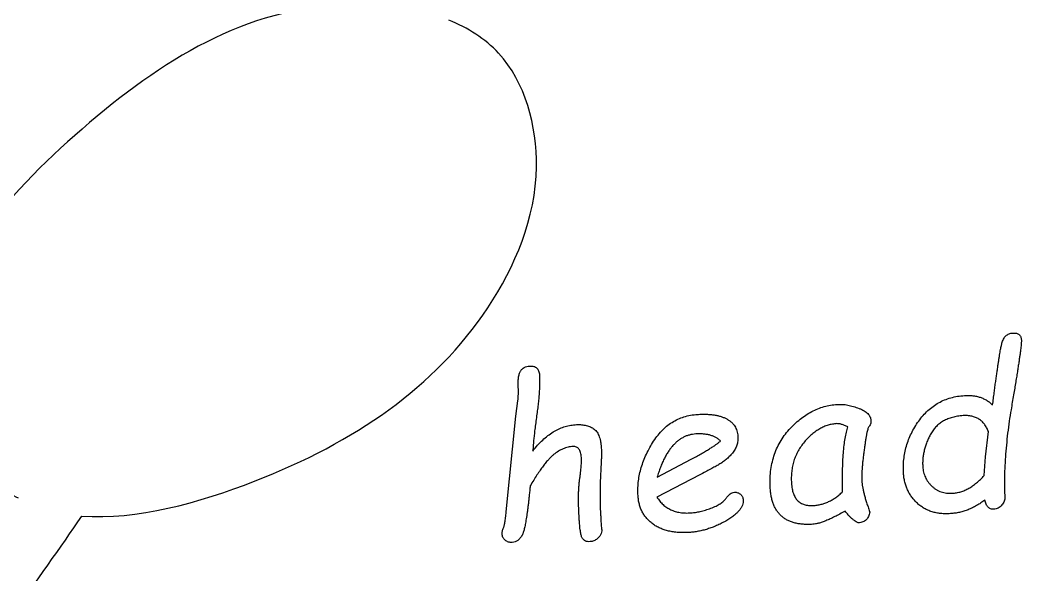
# Model space of a CAD drawing. Header units: millimetres. Extents: x -150 to 150, y -150 to 150.
# Drawn here: x 62.64 to 105.3, y 21.83 to 45.37 of the extents above; entities that cross this region are included whole.
import ezdxf

# ---------------------------------------------------------------- set-up
doc = ezdxf.new("R2010")
doc.units = ezdxf.units.MM

msp = doc.modelspace()

# ---------------------------------------------------------------- linework, layer by layer
at = {"color": 7, "linetype": 'Continuous', "lineweight": 25}
for p, q in [((83.683, 28.572), (83.775, 29.21)), ((83.284, 24.505), (83.683, 28.572)), ((103.631, 26.839), (103.752, 27.914)), ((84.438, 27.494), (84.403, 27.088)), ((87.313, 26.609), (87.269, 25.731)), ((89.688, 25.972), (91.136, 26.741)), ((103.576, 26.048), (103.631, 26.839)), ((91.498, 26.078), (89.681, 25.131)), ((87.269, 25.731), (87.269, 24.774)), ((104.45, 25.174), (104.454, 25.114)), ((98.695, 24.567), (98.718, 24.494))]:
    msp.add_line(p, q, dxfattribs=at)
for points, knots in [([(114.183, -113.137), (113.466, -116.425), (103.099, -120.709), (86.924, -122.223), (68.457, -123.393), (54.153, -122.536), (44.318, -115.103), (42.877, -100.163), (37.105, -82.232), (32.216, -48.659), (30.336, -0.644), (35.58, 56.233), (45.92, 92.79), (52.134, 109.475), (54.513, 110.958), (60.136, 112.847), (69.311, 111.663), (81.079, 113.313), (91.875, 113.368), (98.75, 113.364), (101.52, 113.191)], [0, 0, 0, 0, 0.0255132, 0.0835222, 0.1372692, 0.1780131, 0.1977337, 0.2328309, 0.2935122, 0.3556925, 0.5098939, 0.6897156, 0.8206987, 0.8259927, 0.8328826, 0.8426155, 0.8747815, 0.9065581, 0.9405607, 0.9633463, 0.9633463, 0.9633463, 0.9633463]), ([(101.52, 113.191), (98.75, 113.364), (91.875, 113.368), (81.079, 113.313), (69.311, 111.663), (60.136, 112.847), (54.513, 110.958), (52.134, 109.475), (45.92, 92.79), (35.58, 56.233), (30.336, -0.644), (32.216, -48.659), (37.105, -82.232), (42.877, -100.163), (44.318, -115.103), (54.153, -122.536), (68.457, -123.393), (86.924, -122.223), (103.099, -120.709), (113.466, -116.425), (114.183, -113.137)], [0, 0, 0, 0, 0.0227856, 0.0567881, 0.0885648, 0.1207307, 0.1304637, 0.1373536, 0.1426476, 0.2736307, 0.4534524, 0.6076537, 0.6698341, 0.7305154, 0.7656126, 0.7853332, 0.8260771, 0.8798241, 0.937833, 0.9633463, 0.9633463, 0.9633463, 0.9633463]), ([(79.624, 45.752), (78.619, 45.988), (77.549, 46.068), (76.524, 46.033), (72.199, 45.887), (65.283, 41.596), (57.411, 32.778), (60.611, 26.37), (62.297, 25.238), (62.551, 25.096)], [0.9585458, 0.9585458, 0.9585458, 0.9585458, 1, 1, 1, 1.1749054, 1.3428367, 1.4194382, 1.4323743, 1.4323743, 1.4323743, 1.4323743]), ([(65.267, 24.328), (67.581, 24.152), (74.946, 26.185), (81.967, 30.938), (85.227, 38.603), (83.824, 43.68), (81.654, 45.046), (80.839, 45.373)], [0.4737895, 0.4737895, 0.4737895, 0.4737895, 0.5713409, 0.7445366, 0.8334398, 0.9049664, 0.9412591, 0.9412591, 0.9412591, 0.9412591]), ([(103.933, 29.042), (103.944, 29.131), (103.967, 29.306), (104.001, 29.56), (104.031, 29.8), (104.063, 30.026), (104.093, 30.238), (104.122, 30.437), (104.146, 30.622), (104.172, 30.792), (104.197, 30.949), (104.218, 31.091), (104.241, 31.219), (104.258, 31.334), (104.278, 31.435), (104.293, 31.522), (104.31, 31.594), (104.327, 31.671), (104.353, 31.753), (104.392, 31.838), (104.438, 31.913), (104.494, 31.974), (104.557, 32.025), (104.629, 32.06), (104.708, 32.085), (104.764, 32.091), (104.793, 32.094)], [0, 0, 0, 0, 0.081263, 0.158057, 0.230731, 0.29899, 0.363182, 0.423309, 0.479313, 0.530909, 0.578441, 0.621448, 0.660456, 0.695338, 0.726231, 0.752597, 0.774996, 0.792872, 0.823477, 0.851559, 0.877398, 0.902048, 0.9257, 0.949241, 0.973831, 1, 1, 1, 1]), ([(104.793, 32.094), (104.82, 32.095), (104.871, 32.096), (104.943, 32.088), (105.004, 32.065), (105.056, 32.034), (105.097, 31.991), (105.127, 31.937), (105.148, 31.873), (105.152, 31.827), (105.154, 31.802)], [0, 0, 0, 0, 0.152404, 0.285679, 0.404603, 0.515264, 0.62484, 0.736373, 0.861688, 1, 1, 1, 1]), ([(105.154, 31.802), (105.154, 31.786), (105.154, 31.748), (105.151, 31.681), (105.144, 31.597), (105.133, 31.494), (105.12, 31.373), (105.1, 31.234), (105.079, 31.076), (105.053, 30.9), (105.023, 30.706), (104.992, 30.493), (104.953, 30.262), (104.913, 30.013), (104.868, 29.745), (104.821, 29.459), (104.768, 29.156), (104.732, 28.947), (104.714, 28.839)], [0, 0, 0, 0, 0.0162288, 0.0383363, 0.0663766, 0.1008267, 0.1416483, 0.1885076, 0.241742, 0.3009685, 0.3666368, 0.4382345, 0.5163477, 0.600835, 0.6913245, 0.7877429, 0.8906851, 1, 1, 1, 1]), ([(83.794, 29.788), (83.791, 29.827), (83.787, 29.901), (83.788, 30.008), (83.791, 30.107), (83.801, 30.196), (83.814, 30.278), (83.831, 30.351), (83.854, 30.415), (83.891, 30.488), (83.95, 30.565), (84.043, 30.635), (84.156, 30.679), (84.239, 30.688), (84.283, 30.693)], [0, 0, 0, 0, 0.099093, 0.190022, 0.274116, 0.350508, 0.420521, 0.48445, 0.541977, 0.594998, 0.692617, 0.78792, 0.888163, 1, 1, 1, 1]), ([(84.283, 30.693), (84.313, 30.694), (84.37, 30.697), (84.45, 30.681), (84.52, 30.655), (84.578, 30.611), (84.625, 30.556), (84.659, 30.485), (84.682, 30.403), (84.688, 30.342), (84.691, 30.311)], [0, 0, 0, 0, 0.141235, 0.265677, 0.379196, 0.489236, 0.5999, 0.717739, 0.851227, 1, 1, 1, 1]), ([(84.691, 30.311), (84.693, 30.255), (84.699, 30.137), (84.698, 29.951), (84.693, 29.75), (84.678, 29.532), (84.66, 29.298), (84.632, 29.048), (84.6, 28.781), (84.574, 28.598), (84.561, 28.503)], [0, 0, 0, 0, 0.093111, 0.19508, 0.30602, 0.426083, 0.555267, 0.694504, 0.842214, 1, 1, 1, 1]), ([(83.775, 29.21), (83.785, 29.308), (83.804, 29.5), (83.797, 29.693), (83.794, 29.788)], [0, 0, 0, 0, 0.5100779, 1, 1, 1, 1]), ([(100.15, 26.144), (100.146, 26.243), (100.137, 26.439), (100.158, 26.731), (100.201, 27.017), (100.268, 27.298), (100.363, 27.572), (100.481, 27.84), (100.623, 28.103), (100.789, 28.356), (100.974, 28.593), (101.179, 28.803), (101.399, 28.985), (101.636, 29.137), (101.888, 29.259), (102.157, 29.351), (102.441, 29.416), (102.636, 29.434), (102.736, 29.443)], [0, 0, 0, 0, 0.0638565, 0.1263778, 0.1883063, 0.2501014, 0.3120436, 0.3748014, 0.4388133, 0.504408, 0.569487, 0.6322804, 0.6931032, 0.7531505, 0.8131108, 0.8735865, 0.9357491, 1, 1, 1, 1]), ([(102.736, 29.443), (102.796, 29.446), (102.913, 29.451), (103.085, 29.438), (103.249, 29.411), (103.404, 29.37), (103.55, 29.311), (103.687, 29.237), (103.817, 29.148), (103.894, 29.077), (103.933, 29.042)], [0, 0, 0, 0, 0.138061, 0.27019, 0.397467, 0.520071, 0.639745, 0.758602, 0.87865, 1, 1, 1, 1]), ([(94.494, 25.493), (94.489, 25.616), (94.48, 25.857), (94.501, 26.212), (94.556, 26.551), (94.641, 26.873), (94.756, 27.18), (94.903, 27.47), (95.082, 27.744), (95.29, 27.999), (95.516, 28.231), (95.752, 28.438), (95.995, 28.616), (96.248, 28.764), (96.507, 28.884), (96.775, 28.975), (97.05, 29.039), (97.237, 29.056), (97.331, 29.065)], [0, 0, 0, 0, 0.072861, 0.142899, 0.210191, 0.275882, 0.340059, 0.40402, 0.468406, 0.533664, 0.598386, 0.660034, 0.719435, 0.776959, 0.833072, 0.888593, 0.944132, 1, 1, 1, 1]), ([(97.331, 29.065), (97.406, 29.067), (97.558, 29.071), (97.789, 29.04), (98.025, 28.983), (98.22, 28.912), (98.371, 28.848), (98.471, 28.794), (98.556, 28.736), (98.629, 28.677), (98.686, 28.613), (98.727, 28.544), (98.756, 28.473), (98.762, 28.424), (98.765, 28.399)], [0, 0, 0, 0, 0.1321278, 0.2676781, 0.410151, 0.5604425, 0.6342302, 0.7004856, 0.7611974, 0.8160257, 0.865669, 0.9120805, 0.9564258, 1, 1, 1, 1]), ([(88.876, 25.193), (88.873, 25.286), (88.866, 25.474), (88.884, 25.756), (88.926, 26.037), (88.993, 26.318), (89.083, 26.6), (89.197, 26.882), (89.336, 27.163), (89.493, 27.441), (89.671, 27.704), (89.87, 27.937), (90.085, 28.138), (90.316, 28.306), (90.564, 28.441), (90.828, 28.543), (91.109, 28.614), (91.303, 28.632), (91.401, 28.641)], [0, 0, 0, 0, 0.059618, 0.11934, 0.179322, 0.24056, 0.303095, 0.367379, 0.433767, 0.502439, 0.570478, 0.635317, 0.697161, 0.757292, 0.816665, 0.876269, 0.937085, 1, 1, 1, 1]), ([(91.401, 28.641), (91.466, 28.644), (91.592, 28.651), (91.776, 28.649), (91.949, 28.638), (92.111, 28.62), (92.26, 28.59), (92.399, 28.553), (92.527, 28.507), (92.643, 28.45), (92.748, 28.385), (92.841, 28.314), (92.92, 28.234), (92.985, 28.145), (93.039, 28.048), (93.079, 27.943), (93.107, 27.831), (93.114, 27.754), (93.117, 27.714)], [0, 0, 0, 0, 0.088971, 0.172929, 0.252101, 0.326069, 0.395924, 0.461221, 0.522928, 0.582011, 0.638024, 0.691246, 0.74232, 0.792201, 0.842208, 0.893222, 0.945326, 1, 1, 1, 1]), ([(102.679, 28.588), (102.6, 28.581), (102.448, 28.568), (102.231, 28.52), (102.03, 28.457), (101.849, 28.369), (101.685, 28.264), (101.54, 28.136), (101.413, 27.99), (101.309, 27.823), (101.22, 27.649), (101.142, 27.472), (101.079, 27.296), (101.029, 27.119), (100.992, 26.943), (100.969, 26.767), (100.959, 26.591), (100.963, 26.474), (100.966, 26.415)], [0, 0, 0, 0, 0.076091, 0.1471994, 0.2144239, 0.2785875, 0.3408058, 0.4021076, 0.4640656, 0.5276151, 0.5911929, 0.6529003, 0.7134031, 0.7721611, 0.8298809, 0.8868757, 0.9434713, 1, 1, 1, 1]), ([(103.752, 27.914), (103.728, 27.971), (103.683, 28.081), (103.588, 28.227), (103.479, 28.35), (103.352, 28.45), (103.205, 28.521), (103.044, 28.57), (102.866, 28.593), (102.743, 28.589), (102.679, 28.588)], [0, 0, 0, 0, 0.134739, 0.259984, 0.377704, 0.493402, 0.609983, 0.731342, 0.860313, 1, 1, 1, 1]), ([(104.714, 28.839), (104.686, 28.676), (104.632, 28.348), (104.569, 27.848), (104.514, 27.337), (104.48, 26.908), (104.458, 26.568), (104.446, 26.327), (104.438, 26.1), (104.432, 25.887), (104.431, 25.688), (104.433, 25.504), (104.44, 25.334), (104.447, 25.225), (104.45, 25.174)], [0, 0, 0, 0, 0.13453, 0.271439, 0.410555, 0.552654, 0.622147, 0.687914, 0.749601, 0.807597, 0.86154, 0.911451, 0.957723, 1, 1, 1, 1]), ([(84.403, 27.088), (84.472, 27.172), (84.606, 27.335), (84.821, 27.554), (85.041, 27.74), (85.264, 27.897), (85.492, 28.022), (85.724, 28.117), (85.961, 28.18), (86.121, 28.196), (86.201, 28.204)], [0, 0, 0, 0, 0.149463, 0.289663, 0.421116, 0.545729, 0.664406, 0.778655, 0.889411, 1, 1, 1, 1]), ([(84.561, 28.503), (84.548, 28.404), (84.523, 28.216), (84.488, 27.949), (84.462, 27.712), (84.446, 27.563), (84.438, 27.494)], [0, 0, 0, 0, 0.294868, 0.558743, 0.79412, 1, 1, 1, 1]), ([(86.201, 28.204), (86.276, 28.207), (86.421, 28.212), (86.628, 28.185), (86.813, 28.131), (86.952, 28.063), (87.05, 27.992), (87.112, 27.92), (87.168, 27.838), (87.213, 27.74), (87.253, 27.629), (87.281, 27.503), (87.305, 27.364), (87.312, 27.266), (87.316, 27.215)], [0, 0, 0, 0, 0.13036, 0.250032, 0.359939, 0.463968, 0.515799, 0.56941, 0.626781, 0.68823, 0.756123, 0.829961, 0.911449, 1, 1, 1, 1]), ([(97.318, 28.249), (97.255, 28.243), (97.13, 28.23), (96.945, 28.187), (96.765, 28.119), (96.59, 28.032), (96.419, 27.925), (96.254, 27.794), (96.093, 27.643), (95.938, 27.473), (95.795, 27.289), (95.674, 27.092), (95.571, 26.887), (95.491, 26.672), (95.433, 26.448), (95.397, 26.214), (95.38, 25.972), (95.387, 25.808), (95.39, 25.724)], [0, 0, 0, 0, 0.0539593, 0.1077946, 0.1620489, 0.217537, 0.2748418, 0.3346603, 0.3973654, 0.4636425, 0.5306935, 0.5964533, 0.6614191, 0.7264067, 0.7924818, 0.8595694, 0.9283129, 1, 1, 1, 1]), ([(97.785, 28.108), (97.739, 28.131), (97.652, 28.173), (97.527, 28.219), (97.417, 28.247), (97.349, 28.248), (97.318, 28.249)], [0, 0, 0, 0, 0.314092, 0.585619, 0.810475, 1, 1, 1, 1]), ([(98.765, 28.399), (98.766, 28.369), (98.768, 28.312), (98.747, 28.231), (98.714, 28.157), (98.679, 28.118), (98.661, 28.099)], [0, 0, 0, 0, 0.272082, 0.522033, 0.759861, 1, 1, 1, 1]), ([(91.326, 27.811), (91.279, 27.807), (91.188, 27.798), (91.055, 27.769), (90.926, 27.727), (90.801, 27.671), (90.682, 27.602), (90.567, 27.52), (90.458, 27.423), (90.352, 27.315), (90.253, 27.193), (90.157, 27.058), (90.068, 26.909), (89.98, 26.748), (89.9, 26.573), (89.825, 26.384), (89.752, 26.184), (89.71, 26.044), (89.688, 25.972)], [0, 0, 0, 0, 0.052762, 0.10425, 0.155586, 0.20733, 0.259582, 0.312613, 0.367948, 0.425347, 0.485205, 0.547493, 0.61366, 0.683074, 0.756629, 0.833614, 0.914374, 1, 1, 1, 1]), ([(92.382, 27.511), (92.351, 27.539), (92.289, 27.593), (92.183, 27.662), (92.067, 27.716), (91.94, 27.762), (91.801, 27.792), (91.652, 27.81), (91.492, 27.819), (91.382, 27.814), (91.326, 27.811)], [0, 0, 0, 0, 0.109379, 0.219071, 0.332902, 0.450804, 0.575731, 0.708216, 0.849382, 1, 1, 1, 1]), ([(97.565, 25.358), (97.562, 25.512), (97.557, 25.808), (97.559, 26.237), (97.573, 26.631), (97.593, 26.993), (97.625, 27.32), (97.669, 27.613), (97.717, 27.874), (97.763, 28.034), (97.785, 28.108)], [0, 0, 0, 0, 0.166833, 0.321458, 0.463968, 0.594435, 0.713053, 0.820042, 0.91551, 1, 1, 1, 1]), ([(98.661, 28.099), (98.654, 28.08), (98.638, 28.036), (98.617, 27.958), (98.594, 27.86), (98.57, 27.74), (98.546, 27.598), (98.52, 27.435), (98.494, 27.252), (98.465, 27.054), (98.441, 26.852), (98.419, 26.66), (98.402, 26.483), (98.387, 26.321), (98.38, 26.174), (98.374, 26.042), (98.373, 25.926), (98.377, 25.853), (98.379, 25.82)], [0, 0, 0, 0, 0.026158, 0.060883, 0.104846, 0.158104, 0.220588, 0.291849, 0.372476, 0.461895, 0.552906, 0.636721, 0.713934, 0.784562, 0.848591, 0.905533, 0.955975, 1, 1, 1, 1]), ([(91.136, 26.741), (91.21, 26.78), (91.351, 26.856), (91.553, 26.969), (91.736, 27.075), (91.901, 27.175), (92.048, 27.267), (92.176, 27.353), (92.286, 27.434), (92.352, 27.487), (92.382, 27.511)], [0, 0, 0, 0, 0.170636, 0.32775, 0.472632, 0.604073, 0.721638, 0.827155, 0.920011, 1, 1, 1, 1]), ([(93.117, 27.714), (93.118, 27.648), (93.119, 27.519), (93.079, 27.33), (93, 27.155), (92.887, 26.997), (92.756, 26.854), (92.616, 26.725), (92.47, 26.611), (92.312, 26.512), (92.139, 26.418), (91.948, 26.314), (91.731, 26.199), (91.579, 26.119), (91.498, 26.078)], [0, 0, 0, 0, 0.080643, 0.157422, 0.234786, 0.314126, 0.394647, 0.472014, 0.547558, 0.621538, 0.69989, 0.789079, 0.889113, 1, 1, 1, 1]), ([(86.116, 27.279), (86.045, 27.271), (85.901, 27.255), (85.691, 27.184), (85.486, 27.078), (85.32, 26.961), (85.185, 26.843), (85.079, 26.73), (84.963, 26.598), (84.842, 26.443), (84.716, 26.266), (84.581, 26.068), (84.442, 25.848), (84.348, 25.693), (84.299, 25.613)], [0, 0, 0, 0, 0.083516, 0.168736, 0.25748, 0.352686, 0.405269, 0.465943, 0.534222, 0.610668, 0.695532, 0.788376, 0.890143, 1, 1, 1, 1]), ([(86.471, 26.806), (86.468, 26.844), (86.462, 26.917), (86.441, 27.017), (86.41, 27.101), (86.371, 27.171), (86.32, 27.224), (86.26, 27.26), (86.191, 27.28), (86.142, 27.279), (86.116, 27.279)], [0, 0, 0, 0, 0.172516, 0.325323, 0.456902, 0.573563, 0.68061, 0.78203, 0.884885, 1, 1, 1, 1]), ([(87.316, 27.215), (87.318, 27.17), (87.322, 27.077), (87.325, 26.93), (87.32, 26.773), (87.315, 26.665), (87.313, 26.609)], [0, 0, 0, 0, 0.222777, 0.463226, 0.723753, 1, 1, 1, 1]), ([(86.398, 25.872), (86.406, 25.925), (86.42, 26.026), (86.438, 26.173), (86.451, 26.307), (86.462, 26.43), (86.47, 26.54), (86.475, 26.639), (86.475, 26.727), (86.472, 26.781), (86.471, 26.806)], [0, 0, 0, 0, 0.170148, 0.326882, 0.471685, 0.601872, 0.720337, 0.827047, 0.919261, 1, 1, 1, 1]), ([(102.144, 24.429), (102.074, 24.426), (101.936, 24.42), (101.734, 24.433), (101.541, 24.46), (101.36, 24.508), (101.188, 24.572), (101.026, 24.651), (100.876, 24.752), (100.735, 24.866), (100.609, 24.994), (100.496, 25.132), (100.4, 25.279), (100.319, 25.435), (100.251, 25.599), (100.202, 25.773), (100.166, 25.955), (100.155, 26.08), (100.15, 26.144)], [0, 0, 0, 0, 0.071321, 0.139543, 0.205147, 0.268444, 0.329907, 0.390611, 0.45133, 0.512717, 0.573797, 0.633898, 0.692969, 0.752251, 0.811915, 0.87281, 0.935195, 1, 1, 1, 1]), ([(100.966, 26.415), (100.969, 26.376), (100.975, 26.299), (100.999, 26.187), (101.031, 26.078), (101.076, 25.974), (101.126, 25.873), (101.191, 25.779), (101.263, 25.687), (101.345, 25.6), (101.435, 25.522), (101.532, 25.454), (101.634, 25.397), (101.743, 25.354), (101.856, 25.322), (101.975, 25.3), (102.1, 25.29), (102.184, 25.293), (102.228, 25.295)], [0, 0, 0, 0, 0.0620976, 0.1229409, 0.182922, 0.2428042, 0.302544, 0.3630942, 0.4254529, 0.4889467, 0.5525865, 0.6149493, 0.677308, 0.7385189, 0.8012568, 0.8647831, 0.9310433, 1, 1, 1, 1]), ([(102.228, 25.295), (102.286, 25.301), (102.405, 25.313), (102.58, 25.356), (102.752, 25.42), (102.922, 25.505), (103.09, 25.609), (103.256, 25.736), (103.421, 25.882), (103.523, 25.992), (103.576, 26.048)], [0, 0, 0, 0, 0.111749, 0.224942, 0.340476, 0.45952, 0.584051, 0.715611, 0.853986, 1, 1, 1, 1]), ([(84.299, 25.613), (84.292, 25.541), (84.278, 25.402), (84.256, 25.198), (84.236, 25.005), (84.214, 24.823), (84.192, 24.654), (84.173, 24.495), (84.151, 24.348), (84.131, 24.213), (84.109, 24.089), (84.089, 23.975), (84.069, 23.873), (84.047, 23.784), (84.027, 23.704), (84.007, 23.637), (83.987, 23.581), (83.95, 23.499), (83.887, 23.399), (83.785, 23.294), (83.666, 23.224), (83.579, 23.212), (83.535, 23.205)], [0, 0, 0, 0, 0.080639, 0.157262, 0.229818, 0.297917, 0.362009, 0.421532, 0.477124, 0.52815, 0.575272, 0.61833, 0.656926, 0.691685, 0.721916, 0.748258, 0.770288, 0.78858, 0.848917, 0.902439, 0.951011, 1, 1, 1, 1]), ([(86.382, 24.15), (86.377, 24.241), (86.367, 24.419), (86.356, 24.676), (86.35, 24.917), (86.351, 25.14), (86.354, 25.347), (86.363, 25.537), (86.378, 25.711), (86.392, 25.82), (86.398, 25.872)], [0, 0, 0, 0, 0.159196, 0.308893, 0.448315, 0.577521, 0.697354, 0.807903, 0.908505, 1, 1, 1, 1]), ([(95.39, 25.724), (95.393, 25.683), (95.399, 25.604), (95.417, 25.491), (95.44, 25.386), (95.469, 25.289), (95.506, 25.201), (95.547, 25.12), (95.596, 25.048), (95.652, 24.984), (95.713, 24.928), (95.781, 24.88), (95.856, 24.841), (95.937, 24.811), (96.024, 24.79), (96.117, 24.775), (96.216, 24.77), (96.284, 24.773), (96.319, 24.774)], [0, 0, 0, 0, 0.080173, 0.155594, 0.225563, 0.292365, 0.354818, 0.413956, 0.470806, 0.526148, 0.580165, 0.63432, 0.68949, 0.745363, 0.803898, 0.865896, 0.930767, 1, 1, 1, 1]), ([(98.379, 25.82), (98.382, 25.78), (98.388, 25.696), (98.41, 25.565), (98.436, 25.424), (98.472, 25.273), (98.515, 25.111), (98.568, 24.939), (98.628, 24.756), (98.672, 24.632), (98.695, 24.567)], [0, 0, 0, 0, 0.093188, 0.194517, 0.305986, 0.425892, 0.5544, 0.693944, 0.842019, 1, 1, 1, 1]), ([(91.053, 23.632), (90.973, 23.628), (90.819, 23.621), (90.593, 23.63), (90.38, 23.65), (90.179, 23.688), (89.99, 23.74), (89.814, 23.81), (89.649, 23.892), (89.499, 23.991), (89.365, 24.104), (89.243, 24.225), (89.139, 24.36), (89.054, 24.506), (88.983, 24.662), (88.929, 24.829), (88.892, 25.007), (88.882, 25.13), (88.876, 25.193)], [0, 0, 0, 0, 0.0786648, 0.1533117, 0.2238067, 0.291091, 0.3555799, 0.4179597, 0.4784903, 0.5378358, 0.5958878, 0.6524284, 0.70818, 0.7636463, 0.8200243, 0.8778007, 0.9375483, 1, 1, 1, 1]), ([(92.609, 25.071), (92.637, 25.11), (92.689, 25.181), (92.779, 25.264), (92.871, 25.321), (92.937, 25.332), (92.968, 25.337)], [0, 0, 0, 0, 0.308703, 0.569892, 0.795442, 1, 1, 1, 1]), ([(92.968, 25.337), (92.993, 25.338), (93.041, 25.339), (93.109, 25.322), (93.172, 25.293), (93.227, 25.251), (93.275, 25.202), (93.311, 25.146), (93.333, 25.083), (93.339, 25.039), (93.341, 25.017)], [0, 0, 0, 0, 0.133627, 0.260848, 0.383712, 0.512866, 0.638878, 0.758996, 0.877161, 1, 1, 1, 1]), ([(96.301, 23.977), (96.232, 23.974), (96.098, 23.967), (95.903, 23.974), (95.72, 23.994), (95.55, 24.028), (95.392, 24.075), (95.247, 24.135), (95.114, 24.21), (94.995, 24.3), (94.887, 24.402), (94.792, 24.518), (94.711, 24.647), (94.642, 24.79), (94.585, 24.947), (94.541, 25.117), (94.51, 25.3), (94.499, 25.427), (94.494, 25.493)], [0, 0, 0, 0, 0.0764392, 0.1483868, 0.216212, 0.2798651, 0.3403672, 0.3983289, 0.4540087, 0.5089357, 0.5633289, 0.6183125, 0.6744184, 0.7327061, 0.7938396, 0.858878, 0.9272596, 1, 1, 1, 1]), ([(96.319, 24.774), (96.375, 24.779), (96.487, 24.79), (96.653, 24.824), (96.814, 24.875), (96.973, 24.939), (97.127, 25.021), (97.278, 25.118), (97.425, 25.23), (97.518, 25.315), (97.565, 25.358)], [0, 0, 0, 0, 0.120026, 0.239808, 0.359672, 0.48131, 0.605219, 0.731955, 0.863731, 1, 1, 1, 1]), ([(87.269, 24.774), (87.269, 24.752), (87.272, 24.694), (87.275, 24.588), (87.285, 24.443), (87.293, 24.272), (87.302, 24.103), (87.313, 23.962), (87.321, 23.862), (87.334, 23.78), (87.341, 23.692), (87.317, 23.606), (87.288, 23.529), (87.25, 23.47), (87.2, 23.414), (87.142, 23.359), (87.076, 23.311), (87.003, 23.273), (86.925, 23.25), (86.871, 23.244), (86.843, 23.241)], [0, 0, 0, 0, 0.037456, 0.095883, 0.176848, 0.278781, 0.380008, 0.458084, 0.513722, 0.546961, 0.595667, 0.658671, 0.694255, 0.732261, 0.773666, 0.818683, 0.864801, 0.909323, 0.953846, 1, 1, 1, 1]), ([(89.681, 25.131), (89.72, 25.073), (89.795, 24.959), (89.934, 24.811), (90.091, 24.688), (90.265, 24.592), (90.458, 24.521), (90.667, 24.474), (90.895, 24.452), (91.051, 24.458), (91.132, 24.462)], [0, 0, 0, 0, 0.12345, 0.241783, 0.358645, 0.475781, 0.595296, 0.721678, 0.855934, 1, 1, 1, 1]), ([(93.341, 25.017), (93.341, 24.978), (93.341, 24.9), (93.309, 24.782), (93.252, 24.667), (93.171, 24.553), (93.064, 24.441), (92.931, 24.33), (92.775, 24.22), (92.598, 24.113), (92.409, 24.012), (92.215, 23.922), (92.022, 23.843), (91.828, 23.777), (91.635, 23.72), (91.441, 23.68), (91.247, 23.647), (91.117, 23.637), (91.053, 23.632)], [0, 0, 0, 0, 0.040653, 0.082113, 0.126251, 0.174723, 0.228506, 0.288484, 0.355178, 0.428712, 0.505181, 0.57975, 0.652618, 0.723998, 0.794244, 0.863337, 0.932196, 1, 1, 1, 1]), ([(91.132, 24.462), (91.195, 24.468), (91.325, 24.481), (91.527, 24.521), (91.743, 24.582), (91.966, 24.658), (92.18, 24.743), (92.36, 24.844), (92.507, 24.947), (92.577, 25.032), (92.609, 25.071)], [0, 0, 0, 0, 0.114941, 0.240532, 0.377825, 0.527221, 0.673347, 0.799273, 0.90683, 1, 1, 1, 1]), ([(103.604, 25.006), (103.547, 24.964), (103.435, 24.88), (103.257, 24.772), (103.078, 24.676), (102.897, 24.596), (102.713, 24.531), (102.526, 24.481), (102.336, 24.447), (102.208, 24.435), (102.144, 24.429)], [0, 0, 0, 0, 0.1336346, 0.2642062, 0.3908719, 0.5149957, 0.6372614, 0.7583844, 0.8789483, 1, 1, 1, 1]), ([(103.976, 24.617), (103.954, 24.617), (103.911, 24.617), (103.848, 24.632), (103.791, 24.661), (103.743, 24.707), (103.696, 24.761), (103.659, 24.831), (103.629, 24.914), (103.613, 24.974), (103.604, 25.006)], [0, 0, 0, 0, 0.112061, 0.217916, 0.323177, 0.43324, 0.551732, 0.684678, 0.833646, 1, 1, 1, 1]), ([(104.454, 25.114), (104.454, 25.089), (104.454, 25.036), (104.428, 24.956), (104.387, 24.875), (104.329, 24.795), (104.257, 24.722), (104.174, 24.665), (104.078, 24.629), (104.01, 24.621), (103.976, 24.617)], [0, 0, 0, 0, 0.100258, 0.208311, 0.328237, 0.4627, 0.599227, 0.730625, 0.862447, 1, 1, 1, 1]), ([(52.133, -65.419), (53.969, -69.989), (44.33, -39.815), (53.105, 8.952), (61.617, 18.986), (65.267, 24.328)], [0, 0, 0, 0, 0.252885, 0.514368, 1, 1, 1, 1]), ([(83.167, 23.834), (83.171, 23.846), (83.182, 23.875), (83.195, 23.927), (83.208, 23.992), (83.223, 24.069), (83.238, 24.16), (83.252, 24.263), (83.269, 24.38), (83.279, 24.462), (83.284, 24.505)], [0, 0, 0, 0, 0.058833, 0.136586, 0.233605, 0.348476, 0.482828, 0.636739, 0.808561, 1, 1, 1, 1]), ([(97.676, 24.539), (97.599, 24.497), (97.452, 24.416), (97.238, 24.305), (97.042, 24.209), (96.861, 24.133), (96.698, 24.068), (96.551, 24.022), (96.421, 23.99), (96.339, 23.981), (96.301, 23.977)], [0, 0, 0, 0, 0.175923, 0.336805, 0.483138, 0.613914, 0.731231, 0.834423, 0.923435, 1, 1, 1, 1]), ([(98.238, 24.039), (98.224, 24.041), (98.187, 24.048), (98.129, 24.083), (98.054, 24.137), (97.968, 24.209), (97.88, 24.29), (97.8, 24.374), (97.732, 24.456), (97.694, 24.512), (97.676, 24.539)], [0, 0, 0, 0, 0.056154, 0.143881, 0.263015, 0.418667, 0.58246, 0.733686, 0.87305, 1, 1, 1, 1]), ([(98.718, 24.494), (98.71, 24.46), (98.697, 24.396), (98.663, 24.306), (98.618, 24.229), (98.563, 24.164), (98.497, 24.112), (98.42, 24.074), (98.332, 24.048), (98.27, 24.042), (98.238, 24.039)], [0, 0, 0, 0, 0.143993, 0.274007, 0.395356, 0.510575, 0.624868, 0.741754, 0.86639, 1, 1, 1, 1]), ([(86.843, 23.241), (86.807, 23.24), (86.74, 23.238), (86.646, 23.263), (86.569, 23.308), (86.52, 23.366), (86.49, 23.426), (86.471, 23.487), (86.45, 23.561), (86.434, 23.651), (86.419, 23.755), (86.404, 23.874), (86.392, 24.007), (86.386, 24.101), (86.382, 24.15)], [0, 0, 0, 0, 0.093091, 0.172672, 0.247285, 0.320719, 0.364939, 0.419016, 0.485333, 0.564726, 0.654057, 0.757222, 0.872862, 1, 1, 1, 1]), ([(83.105, 23.563), (83.104, 23.583), (83.104, 23.624), (83.116, 23.689), (83.137, 23.76), (83.156, 23.808), (83.167, 23.834)], [0, 0, 0, 0, 0.207894, 0.443099, 0.704685, 1, 1, 1, 1]), ([(83.535, 23.205), (83.507, 23.205), (83.453, 23.203), (83.374, 23.222), (83.301, 23.253), (83.237, 23.3), (83.182, 23.355), (83.14, 23.419), (83.114, 23.489), (83.108, 23.538), (83.105, 23.563)], [0, 0, 0, 0, 0.134555, 0.261419, 0.38679, 0.514431, 0.641795, 0.760966, 0.879065, 1, 1, 1, 1])]:
    msp.add_open_spline(points, degree=3, knots=knots, dxfattribs=at)

doc.saveas('drawing.dxf')
